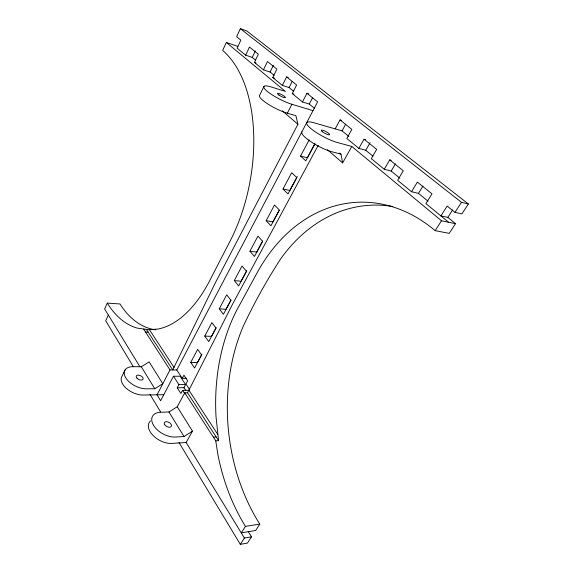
<?xml version="1.0" encoding="UTF-8"?>
<svg xmlns="http://www.w3.org/2000/svg" width="573" height="573" viewBox="0 0 573 573"><rect width="100%" height="100%" fill="white"/><g stroke="black" fill="none" stroke-linecap="round" stroke-linejoin="round"><path stroke-width="0.86" d="M155.885 329.869A125.881 71.324 -81 0 1 119.958 303.962L107.294 303.11L104.63 308.94L139.927 366.784M237.845 46.42L226.306 42.445L222.653 50.445A130.73 73.351 -79.4 0 1 230.024 241.233L211.308 277.49A127.428 68.273 -82.3 0 1 157.94 329.052L148.779 329.711L137.047 328.064A127.485 70.615 -81.1 0 1 107.294 303.11M108.34 315.093L105.704 320.801L133.366 366.734M177.229 406.766L192.478 431.147L184.019 436.54L175.467 437.049A17.469 10.421 28.8 0 1 153.528 425.324A17.469 10.421 28.8 0 1 160.547 412.252L168.978 411.966L177.229 406.766L184.757 392.806L215.756 440.845L218.585 440.658L216 416.492A172.845 123.295 82.8 0 1 236.878 309.979L257.098 272.834A176.398 132.872 87.4 0 1 435.165 230.661L449.225 233.361L455.528 223.685L447.835 217.389L440.881 215.906L447.169 206.072L454.983 212.354L461.91 213.894L468.37 203.974L246.913 31.035L240.359 28.65L236.635 36.729L240.853 40.117L237.115 48.168L245.638 55.18L252.242 57.415L255.63 60.186M245.638 55.18L249.463 47.05L258.337 54.184L254.412 62.407L263.444 69.842L270.119 72.04L274.123 75.314M252.242 57.415L255.307 50.961M263.444 69.842L267.476 61.533L276.895 69.111L272.755 77.505L282.353 85.406L289.093 87.554L293.727 91.351M146.351 329.303L172.717 369.95L215.412 282.704L297.903 124.269L295.897 115.696L287.331 113.21A19.647 4.183 27.2 0 1 267.527 103.785A19.647 4.183 27.2 0 1 259.691 95.147L264.038 86.272M270.119 72.04L273.414 65.301M125.172 369.778L122.128 375.995A16.452 9.397 26.1 0 0 126.182 388.25A16.452 9.397 26.1 0 0 143.271 395.055L163.785 394.697M282.353 85.406L286.6 76.918L288.283 77.477M289.093 87.554L292.18 81.438M184.757 392.806L187.514 392.763L188.904 390.206L232.459 304.363L318.244 145.298M314.556 108.383L309.27 104.057L302.472 101.965L292.259 93.557L296.621 84.976L286.6 76.918M287.331 113.21L291.893 104.279L313.016 110.646M302.472 101.965L306.956 93.292L308.654 93.829M143.701 329.181L169.995 369.929L157.038 394.818L160.612 400.749L173.49 376.239L180.173 376.239L185.623 384.583L183.954 387.692L177.236 387.763L178.905 384.641L173.49 376.239M309.27 104.057L312.529 97.804M186.454 378.345L182.25 378.352L176.778 369.972L317.628 101.872L306.956 93.292M182.25 378.352L183.933 375.186L187.665 380.852L185.96 384.025L189.269 389.088M190.745 362.38L197.678 349.351L201.581 354.938L194.562 368.009L190.745 362.38L197.492 362.48L201.983 354.107M204.74 336.086L211.924 322.585L216 328.078L208.722 341.63L204.74 336.086L211.509 336.365L216.164 327.692M219.244 308.833L226.7 294.83L230.955 300.223L223.406 314.276L219.244 308.833L226.034 309.305L231.012 300.037M234.293 280.562L242.028 266.022L246.483 271.301L238.647 285.898L234.293 280.562L241.097 281.243L246.805 270.614M249.914 251.21L257.943 236.112L262.606 241.262L254.469 256.425L249.914 251.21L256.733 252.12L262.656 241.083M266.137 220.727L274.488 205.034L279.366 210.04L270.907 225.805L266.137 220.727L272.97 221.873L279.237 210.198M282.998 189.033L291.686 172.717L296.807 177.566L288.004 193.968L282.998 189.033L289.845 190.444L297.294 176.57M314.957 143.751L305.789 160.827L300.546 156.064L309.176 139.848M314.792 143.973L307.393 157.754L300.546 156.064M189.312 390.249L182.572 390.335L180.896 393.472L177.236 387.763M335.169 128.882L340.047 119.907L341.572 120.366M455.528 223.685L441.504 220.784L351.822 146.459L337.404 142.527A21.115 4.563 28 0 1 310.774 128.467A21.115 4.563 28 0 1 313.868 122.751L342.038 130.859L345.698 124.191M150.491 420.926A17.391 10.515 28.8 0 0 152.855 435.279A17.391 10.515 28.8 0 0 171.964 443.409L186.132 442.492L192.478 431.147M327.441 149.775L342.625 162.89L351.822 146.459M340.047 119.907L351.836 129.391L346.808 138.465L358.848 148.378L364.034 139.196L365.567 139.64M358.848 148.378L365.76 150.262L370.079 142.684M364.034 139.196L376.662 149.36L371.318 158.642L384.232 169.271L389.747 159.881L391.287 160.297M384.232 169.271L391.173 171.048L395.406 163.892M389.747 159.881L403.313 170.79L397.619 180.294L411.5 191.726L417.38 182.114L431.992 193.86L425.911 203.587L448.58 222.245M411.5 191.726L418.462 193.366L422.974 186.046M259.791 524.116L245.437 526.379L241.276 532.854L255.622 530.512L259.791 524.116A170.031 124.606 84.4 0 1 243.145 326.488A3292.881 1357.86 33.3 0 1 280.398 259.297A173.361 132.9 86.9 0 1 392.813 206.509M435.165 230.661L441.504 220.784M447.835 217.389L452.656 209.897M178.998 442.528L240.309 544.35L244.385 538.04L251.504 536.837L248.259 531.594M454.983 212.354L461.458 202.333L468.37 203.974M251.504 536.837L247.421 543.104L240.309 544.35M154.767 388.738L162.811 383.724L149.166 361.907L141.309 366.749L133.115 366.677A16.524 9.304 26.1 0 0 125.731 377.765A16.524 9.304 26.1 0 0 146.452 388.831L154.767 388.738L141.309 366.749M213.364 437.135L216.186 436.963M178.905 384.641L185.623 384.583M169.995 369.929L176.778 369.972M145.535 332.025L148.192 332.139M342.625 162.89L340.978 154.137L332.261 151.874A21 4.785 28 0 1 311.282 141.968A21 4.785 28 0 1 301.907 131.869M292.259 93.557L293.949 94.087M272.755 77.505L274.431 78.05M254.412 62.407L256.067 62.958M240.359 28.65L461.458 202.333M342.038 130.859L348.9 136.474M365.76 150.262L372.987 156.178M391.173 171.048L399.882 178.167M418.462 193.366L428.067 201.223M226.306 42.445L285.39 91.408L271.33 87.003A19.747 3.982 27.2 0 0 267.032 91.157A19.747 3.982 27.2 0 0 291.893 104.279M339.646 153.005L340.978 154.137M282.374 110.861L297.903 124.269M149.41 329.668L174.042 367.422M188.904 390.206L217.704 434.348M187.514 392.763L218.585 440.658M183.954 387.692L185.795 390.521M182.572 390.335L184.914 393.959M168.978 411.966L184.019 436.54M186.132 442.492L244.385 538.04M149.961 394.296L160.562 411.908M215.756 440.845L217.955 454.976A172.917 124.463 84.9 0 0 245.437 526.379M322.155 131.561A4.749 1.024 28 0 0 329.368 134.856A4.749 1.024 28 0 0 324.755 130.995A4.749 1.024 28 0 0 322.155 131.561M278.936 95.061A4.441 0.895 27.2 0 0 285.361 97.575A4.441 0.895 27.2 0 0 280.025 93.879A4.441 0.895 27.2 0 0 278.936 95.061M164.687 424.643A3.932 2.342 28.8 0 0 170.962 426.813A3.932 2.342 28.8 0 0 168.032 421.986A3.932 2.342 28.8 0 0 164.687 424.643M137.069 378.266A3.717 2.091 26.1 0 0 142.956 379.362A3.717 2.091 26.1 0 0 139.031 375.2A3.717 2.091 26.1 0 0 137.069 378.266"/></g></svg>
